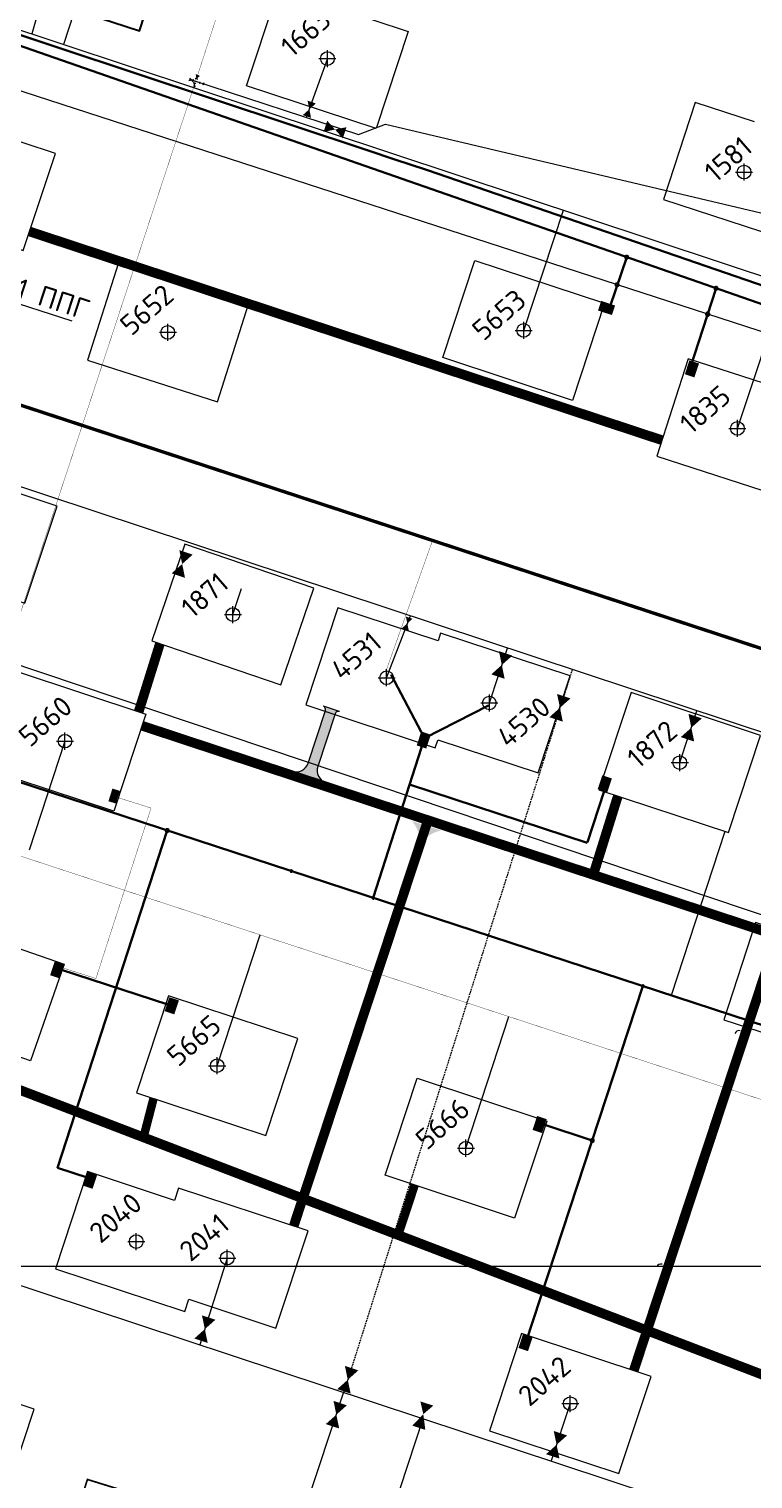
# Model space of a CAD drawing. Header units: millimetres. Extents: x 519 to 9564855, y -810 to 5021775.
# Drawn here: x 9538001 to 9538425, y 4996875 to 4997726 of the extents above; entities that cross this region are included whole.
import ezdxf

# ---------------------------------------------------------------- set-up
doc = ezdxf.new("R2010")
doc.units = ezdxf.units.MM
doc.header["$LTSCALE"] = 2
doc.header["$MEASUREMENT"] = 0
doc.header["$PDMODE"] = 2
doc.header["$PDSIZE"] = 5
for name, pattern in [('1', [0]), ('92051501$0$DASHED', [0.75, 0.5, -0.25]), ('DASHED', [0.75, 0.5, -0.25]), ('Podzemka', [5, 2, -1, 2]), ('Punctir', [0.32, 0.16, -0.16])]:
    doc.linetypes.add(name, pattern=pattern)
for name, color, linetype in [('2003-2004 Supplemental wells', 7, 'Continuous'), ('Existing roads', 41, 'Continuous'), ('FIBERGLASS', 212, 'Continuous'), ('GRID_PULKOVO', 7, 'Continuous'), ('Injection lines', 164, 'Continuous'), ('OilColl&Flowlines', 3, 'Continuous'), ('Stage8 wlls text', 7, 'Continuous'), ('Stage9.Color', 71, 'Continuous'), ('Оборудование', 250, 'Continuous'), ('Скважины  2018 года', 7, 'Continuous'), ('Скважины 2017г', 221, 'Continuous'), ('Скважины 2019г.', 241, 'Continuous'), ('Скважины на 2013 год.', 21, '1'), ('Скважины на 2020 год', 140, 'Continuous'), ('Скважины на 2021 год', 7, 'Continuous'), ('Скважины на 2025 год _ОСМОТР', 5, 'Continuous'), ('Сущ. Нефтепровод', 3, 'НЕФТЬ'), ('ТХ_выкидные линии 2020', 244, 'Continuous')]:
    doc.layers.add(name, color=color, linetype=linetype)
for name, color, linetype, lineweight in [('PPLINE_GAS', 4, 'GAS_LINE', 30), ('WELLS(drilled after 2000y)', 6, 'Continuous', 40), ('Скважины на 2022 год', 60, 'Continuous', 13), ('Скважины на 2023 год', 201, 'Continuous', 20), ('Электро', 1, 'Continuous', 30), ('Электроснаб', 1, 'Continuous', 18), ('Электроснабжене', 1, 'Continuous', 18)]:
    doc.layers.add(name, color=color, linetype=linetype, lineweight=lineweight)
doc.styles.add('92051501$0$STANDARD', font='simplex.shx')
doc.styles.add('Elect', font='isocpeur.ttf')
doc.styles.add('GeoApp', font='', dxfattribs={"height": 1})
doc.styles.get("Standard").update_dxf_attribs({"font": 'isocpeur.ttf', "width": 0.5})
doc.styles.get('GeoApp').set_extended_font_data('D431', italic=True)
doc.linetypes.add('g5_121_g', pattern='A,4,-0.4,["Г",GeoApp,S=1,R=0,X=0,Y=-0.5],-1.2,12', length=17.6)
doc.linetypes.add('GAS_LINE', pattern='A,0.5,-0.2,["G",92051501$0$STANDARD,S=0.1,R=0,X=-0.1,Y=-0.05],-0.05', length=0.75)
doc.linetypes.add('НЕФТЬ', pattern='A,20,-1.5,[1,MG,S=1,R=0,X=0,Y=-1.3],-3.5', length=25)

# ---------------------------------------------------------------- blocks, each defined once
blk = doc.blocks.new('92051501$0$VALVE')
at = {"layer": 'OilColl&Flowlines'}
for points in [[(-5.97, -3.45), (-5.97, 3.45), (0, 0)], [(5.97, -3.45), (0, 0), (5.97, 3.45)]]:
    blk.add_solid(points, dxfattribs=at)

msp = doc.modelspace()

# ---------------------------------------------------------------- hatches: boundary and pattern name
at = {"layer": 'Existing roads', "lineweight": 0}
h = msp.add_hatch(color=256, dxfattribs=at)
edge = h.paths.add_edge_path()
edge.add_line((9538182.67196, 4997325.42285), (9538173.17594, 4997328.56491))
edge.add_arc((9538172.54769, 4997326.66619), 1.99996, -18.30724899, 71.69155603, ccw=False)
edge.add_line((9538174.44642, 4997326.03797), (9538164.24084, 4997295.19439))
edge.add_arc((9538157.12049, 4997297.55039), 7.5, 251.69155602, 341.69155603, ccw=False)
edge.add_line((9538154.7645, 4997290.43004), (9538174.70373, 4997283.83251))
edge.add_arc((9538177.05972, 4997290.95286), 7.5, 161.69155602, 251.69155602, ccw=False)
edge.add_line((9538169.93938, 4997293.30885), (9538180.14493, 4997324.15235))
edge.add_arc((9538182.04369, 4997323.52409), 2, 71.69155595, 161.69155598, ccw=False)
h = msp.add_hatch(color=256, dxfattribs=at)
h.paths.add_polyline_path([(9538231.16303, 4997251.10043), (9538229.57579, 4997251.6972, 0.155118741), (9538225.04313, 4997261.23421), (9538233.59873, 4997258.48106)])
h.paths.add_polyline_path([(9538232.68873, 4997250.52681), (9538231.16303, 4997251.10043), (9538233.59873, 4997258.48106), (9538242.39467, 4997255.65058, 0.161550784)])
at = {"layer": 'Оборудование', "lineweight": 0}
h = msp.add_hatch(color=3, dxfattribs=at)
h.dxf.hatch_style = 1
h.paths.add_polyline_path([(9538097.24114, 4997696.39729), (9538096.73331, 4997694.88634), (9538094.81199, 4997697.21374), (9538094.30415, 4997695.70278)])
h = msp.add_hatch(color=3, dxfattribs=at)
h.dxf.hatch_style = 1
h.paths.add_polyline_path([(9538098.73658, 4997699.21867), (9538100.24753, 4997698.71083), (9538097.92013, 4997696.78951), (9538099.43108, 4997696.28168)])
h = msp.add_hatch(color=3, dxfattribs=at)
h.dxf.hatch_style = 1
h.paths.add_polyline_path([(9538097.24994, 4997694.69857), (9538098.7609, 4997694.19073), (9538096.4335, 4997692.26941), (9538097.94445, 4997691.76158)])
h = msp.add_hatch(color=3, dxfattribs=at)
h.dxf.hatch_style = 1
h.paths.add_polyline_path([(9538103.12274, 4997694.44367), (9538102.61491, 4997692.93271), (9538100.69359, 4997695.26011), (9538100.18575, 4997693.74916)])
at = {"layer": 'Скважины 2017г', "linetype": 'ByBlock', "lineweight": 0, "ltscale": 40}
h = msp.add_hatch(color=1, dxfattribs=at)
h.dxf.hatch_style = 1
h.set_gradient(color1=(255, 0, 0), color2=(255, 0, 0), tint=1)
h.paths.add_polyline_path([(9538051.41166, 4997271.50998), (9538053.77071, 4997278.93703), (9538049.45683, 4997280.30725), (9538047.09779, 4997272.88019)])
h = msp.add_hatch(color=1, dxfattribs=at)
h.dxf.hatch_style = 1
h.set_gradient(color1=(255, 0, 0), color2=(255, 0, 0), tint=1)
h.paths.add_polyline_path([(9538018.08058, 4997169.61956), (9538020.43962, 4997177.04662), (9538016.12575, 4997178.41683), (9538013.7667, 4997170.98978)])
at = {"layer": 'Электро'}
for points in [[(9538336.16489, 4997566.43181), (9538334.3079, 4997560.81958), (9538342.48976, 4997558.11235), (9538344.34675, 4997563.72458)], [(9538385.25225, 4997523.3774), (9538390.87462, 4997521.55135), (9538393.53676, 4997529.74799), (9538387.91439, 4997531.57404)], [(9538227.92335, 4997305.61053), (9538233.53558, 4997303.75354), (9538236.24281, 4997311.9354), (9538230.63058, 4997313.79239)], [(9538032.16989, 4997047.29983), (9538037.78212, 4997045.44284), (9538040.48935, 4997053.6247), (9538034.87712, 4997055.48169)]]:
    msp.add_hatch(color=256, dxfattribs=at).paths.add_polyline_path(points)
at = {"layer": 'Электро', "ltscale": 0.5}
msp.add_hatch(color=256, dxfattribs=at).paths.add_polyline_path([(9538334.12495, 4997279.89134), (9538339.73719, 4997278.03436), (9538342.44441, 4997286.21622), (9538336.83218, 4997288.0732)])
at = {"layer": 'Электро', "ltscale": 0.05}
for points in [[(9538012.91346, 4997170.79436), (9538018.52569, 4997168.93737), (9538021.23292, 4997177.11923), (9538015.62069, 4997178.97622)], [(9538080.11134, 4997149.68252), (9538085.72358, 4997147.82553), (9538088.43081, 4997156.00739), (9538082.81857, 4997157.86438)]]:
    msp.add_hatch(color=256, dxfattribs=at).paths.add_polyline_path(points)
at = {"layer": 'Электро', "ltscale": 7.5}
for points in [[(9538295.87528, 4997079.99668), (9538301.48751, 4997078.1397), (9538304.19474, 4997086.32155), (9538298.58251, 4997088.17854)], [(9538287.64071, 4996952.03076), (9538293.25295, 4996950.17378), (9538295.96017, 4996958.35564), (9538290.34794, 4996960.21262)]]:
    msp.add_hatch(color=256, dxfattribs=at).paths.add_polyline_path(points)
at = {"layer": 'Электроснаб', "lineweight": 0}
for points in [[(9538336.16489, 4997566.43181), (9538334.3079, 4997560.81958), (9538342.48976, 4997558.11235), (9538344.34675, 4997563.72458)], [(9538385.25225, 4997523.3774), (9538390.87462, 4997521.55135), (9538393.53676, 4997529.74799), (9538387.91439, 4997531.57404)], [(9538227.92335, 4997305.61053), (9538233.53558, 4997303.75354), (9538236.24281, 4997311.9354), (9538230.63058, 4997313.79239)], [(9538032.16989, 4997047.29983), (9538037.78212, 4997045.44284), (9538040.48935, 4997053.6247), (9538034.87712, 4997055.48169)]]:
    msp.add_hatch(color=1, dxfattribs=at).paths.add_polyline_path(points)
at = {"layer": 'Электроснаб', "lineweight": 0, "ltscale": 0.5}
msp.add_hatch(color=1, dxfattribs=at).paths.add_polyline_path([(9538334.12495, 4997279.89134), (9538339.73719, 4997278.03436), (9538342.44441, 4997286.21622), (9538336.83218, 4997288.0732)])
at = {"layer": 'Электроснаб', "lineweight": 0, "ltscale": 0.05}
for points in [[(9538012.91346, 4997170.79436), (9538018.52569, 4997168.93737), (9538021.23292, 4997177.11923), (9538015.62069, 4997178.97622)], [(9538080.11134, 4997149.68252), (9538085.72358, 4997147.82553), (9538088.43081, 4997156.00739), (9538082.81857, 4997157.86438)]]:
    msp.add_hatch(color=1, dxfattribs=at).paths.add_polyline_path(points)
at = {"layer": 'Электроснаб', "lineweight": 0, "ltscale": 7.5}
for points in [[(9538295.87528, 4997079.99668), (9538301.48751, 4997078.1397), (9538304.19474, 4997086.32155), (9538298.58251, 4997088.17854)], [(9538287.64071, 4996952.03076), (9538293.25295, 4996950.17378), (9538295.96017, 4996958.35564), (9538290.34794, 4996960.21262)]]:
    msp.add_hatch(color=1, dxfattribs=at).paths.add_polyline_path(points)
at = {"layer": 'Электроснабжене', "lineweight": 0}
for points in [[(9538336.16489, 4997566.43181), (9538334.3079, 4997560.81958), (9538342.48976, 4997558.11235), (9538344.34675, 4997563.72458)], [(9538385.25225, 4997523.3774), (9538390.87462, 4997521.55135), (9538393.53676, 4997529.74799), (9538387.91439, 4997531.57404)], [(9538227.92335, 4997305.61053), (9538233.53558, 4997303.75354), (9538236.24281, 4997311.9354), (9538230.63058, 4997313.79239)], [(9538032.16989, 4997047.29983), (9538037.78212, 4997045.44284), (9538040.48935, 4997053.6247), (9538034.87712, 4997055.48169)]]:
    msp.add_hatch(color=1, dxfattribs=at).paths.add_polyline_path(points)
at = {"layer": 'Электроснабжене', "lineweight": 0, "ltscale": 0.5}
msp.add_hatch(color=1, dxfattribs=at).paths.add_polyline_path([(9538334.12495, 4997279.89134), (9538339.73719, 4997278.03436), (9538342.44441, 4997286.21622), (9538336.83218, 4997288.0732)])
at = {"layer": 'Электроснабжене', "lineweight": 0, "ltscale": 0.05}
for points in [[(9538012.91346, 4997170.79436), (9538018.52569, 4997168.93737), (9538021.23292, 4997177.11923), (9538015.62069, 4997178.97622)], [(9538080.11134, 4997149.68252), (9538085.72358, 4997147.82553), (9538088.43081, 4997156.00739), (9538082.81857, 4997157.86438)]]:
    msp.add_hatch(color=1, dxfattribs=at).paths.add_polyline_path(points)
at = {"layer": 'Электроснабжене', "lineweight": 0, "ltscale": 7.5}
for points in [[(9538295.87528, 4997079.99668), (9538301.48751, 4997078.1397), (9538304.19474, 4997086.32155), (9538298.58251, 4997088.17854)], [(9538287.64071, 4996952.03076), (9538293.25295, 4996950.17378), (9538295.96017, 4996958.35564), (9538290.34794, 4996960.21262)]]:
    msp.add_hatch(color=1, dxfattribs=at).paths.add_polyline_path(points)

# ---------------------------------------------------------------- linework, layer by layer
at = {"color": 3, "linetype": 'Continuous', "lineweight": 0}
msp.add_line((9538099.75396, 4997698.53744), (9538098.30391, 4997696.84622), dxfattribs=at)
at = {"layer": '2003-2004 Supplemental wells', "color": 0, "linetype": 'ByBlock', "lineweight": 0}
msp.add_lwpolyline([(9538094.33917, 4996980.61972), (9538145.36255, 4996963.73701), (9538164.21798, 4997020.72241), (9538088.23745, 4997045.86299), (9538085.86083, 4997038.68028)], dxfattribs=at)
msp.add_circle((9538116.8, 4997004.8), 4, dxfattribs=at)
at = {"layer": '2003-2004 Supplemental wells', "color": 0, "linetype": 'ByBlock', "lineweight": 0, "ltscale": 80}
msp.add_point((9538116.8, 4997004.8), dxfattribs=at)
at = {"layer": 'Existing roads', "lineweight": 0}
for p, q in [((9538182.67196, 4997325.42285), (9538173.17594, 4997328.56491)), ((9538174.70373, 4997283.83251), (9538154.7645, 4997290.43004))]:
    msp.add_line(p, q, dxfattribs=at)
at = {"layer": 'Existing roads', "color": 6, "lineweight": 0, "const_width": 5.7, "flags": 128}
msp.add_lwpolyline([(9538000.86181, 4997607.14528), (9538372.18394, 4997484.59625)], dxfattribs=at)
at = {"layer": 'Existing roads', "color": 8, "lineweight": 0, "const_width": 5.7, "flags": 128}
for points in [[(9538064.86015, 4997325.4173), (9538077.32435, 4997365.32916)], [(9538331.51768, 4997229.66958), (9538345.96816, 4997275.94175)]]:
    msp.add_lwpolyline(points, dxfattribs=at)
at = {"layer": 'Existing roads', "lineweight": 0, "flags": 128}
for points in [[(9538154.7645, 4997290.43004, 0.414213562), (9538164.24084, 4997295.19439), (9538174.44642, 4997326.03797, 0.414207454), (9538173.17594, 4997328.56491, 0.414207454)], [(9538182.67196, 4997325.42285, 0.414213562), (9538180.14493, 4997324.15235), (9538169.93938, 4997293.30885, 0.414213562), (9538174.70373, 4997283.83251)]]:
    msp.add_lwpolyline(points, format="xyb", dxfattribs=at)
at = {"layer": 'Existing roads', "lineweight": 0, "const_width": 5.7, "elevation": 0.00005, "flags": 128}
msp.add_lwpolyline([(9539052.715, 4996991.34004), (9538067.08161, 4997317.07208)], dxfattribs=at)
at = {"layer": 'Existing roads', "lineweight": 0, "const_width": 5.7, "flags": 128}
for points in [[(9538155.75189, 4997023.52368), (9538234.30758, 4997260.93676)], [(9538355.23252, 4996938.69259), (9538439.60859, 4997193.70699)], [(9538688.85808, 4996837.37637), (9537811.33173, 4997173.9528)]]:
    msp.add_lwpolyline(points, dxfattribs=at)
at = {"layer": 'Existing roads', "linetype": 'ByBlock', "lineweight": 0, "ltscale": 200, "const_width": 5}
for points in [[(9538073.55576, 4997098.42402), (9538067.67047, 4997075.63372)], [(9538226.76144, 4997047.62706), (9538217.30667, 4997019.05258)]]:
    msp.add_lwpolyline(points, dxfattribs=at)
at = {"layer": 'Existing roads', "lineweight": 0}
for centre in [(9538416.9602, 4997135.7927), (9538371.1602, 4996998.7927)]:
    msp.add_arc(centre, 2.5, 71.69155605, 161.691556, dxfattribs=at)
at = {"layer": 'FIBERGLASS', "lineweight": 0, "const_width": 1}
msp.add_lwpolyline([(9537068.05, 4997002.22187), (9537981.72, 4996708.3), (9538034.79, 4996874.91), (9539300, 4996482.3), (9539854.3, 4997038.3), (9541302.5903, 4996549.89746), (9542161.1, 4996901.3), (9542450.6, 4996805.7), (9542706.4, 4996882.9), (9542843.8, 4997304.1), (9543427.4, 4997108.5), (9543551.3, 4997487.2), (9544168.068, 4997275.346), (9544226.79603, 4997449.75375)], dxfattribs=at)
at = {"layer": 'GRID_PULKOVO', "lineweight": 0}
msp.add_line((9533000, 4997000), (9548000, 4997000), dxfattribs=at)
at = {"layer": 'Injection lines', "lineweight": 0, "const_width": 2}
msp.add_lwpolyline([(9538776.33571, 4997248.70458), (9537615.6552, 4997630.11949)], dxfattribs=at)
at = {"layer": 'Injection lines', "linetype": 'ByBlock', "lineweight": 0, "ltscale": 50, "const_width": 0.2}
msp.add_lwpolyline([(9538210.3, 4997350.30199), (9538237.24116, 4997425.85815)], dxfattribs=at)
at = {"layer": 'OilColl&Flowlines', "lineweight": 0}
for p, q in [((9537480.06083, 4997896.21084), (9538625.24429, 4997516.42147)), ((9538175.6, 4997708.6), (9538163.15323, 4997674.08628)), ((9538439.71685, 4997310.30133), (9537713.81093, 4997550.49045)), ((9538210.3, 4997345.3), (9538224.22591, 4997381.60338)), ((9538270.56942, 4997330.5), (9538281.171, 4997362.76128)), ((9537475.90972, 4997160.7419), (9538694.90191, 4996757.39947)), ((9538116.8, 4997004.8), (9538100.78124, 4996953.98324)), ((9538118.8, 4996725.7), (9538185.29056, 4996926.3451))]:
    msp.add_line(p, q, dxfattribs=at)
at = {"layer": 'OilColl&Flowlines', "linetype": 'ByBlock', "lineweight": 0}
for p, q in [((9538036.6, 4997765.8), (9538020.70077, 4997716.91266)), ((9537986.38364, 4997355.71008), (9539129.49348, 4996971.03707)), ((9538318, 4996919.4), (9538306.87882, 4996885.78928))]:
    msp.add_line(p, q, dxfattribs=at)
at = {"layer": 'OilColl&Flowlines', "linetype": 'ByBlock', "lineweight": 0, "ltscale": 50}
for p, q in [((9538095.77265, 4997696.05004), (9538193.88532, 4997664.08882)), ((9538209.6046, 4997670.09167), (9538613.875, 4997574.673, -23.835))]:
    msp.add_line(p, q, dxfattribs=at)
at = {"layer": 'OilColl&Flowlines', "linetype": '92051501$0$DASHED', "lineweight": 0, "ltscale": 50}
msp.add_line((9538193.88532, 4997664.08882), (9538209.6046, 4997670.09167), dxfattribs=at)
at = {"layer": 'OilColl&Flowlines', "linetype": 'Punctir', "lineweight": 0, "ltscale": 50}
msp.add_line((9538120.1, 4997382.4), (9538130.13748, 4997412.73554), dxfattribs=at)
at = {"layer": 'OilColl&Flowlines', "linetype": 'DASHED', "lineweight": 0}
msp.add_line((9538319.19618, 4997350.17944), (9538185.1938, 4996926.05265), dxfattribs=at)
at = {"layer": 'OilColl&Flowlines', "linetype": 'ByBlock', "lineweight": 0, "ltscale": 25}
msp.add_line((9538109.15604, 4996538.5933), (9538231.78346, 4996910.63698), dxfattribs=at)
at = {"layer": 'OilColl&Flowlines', "color": 3, "linetype": 'ByBlock', "lineweight": 0, "ltscale": 80, "const_width": 0.2}
for points in [[(9538306.1816, 4998336.6083), (9538098.76175, 4997696.76432)], [(9538098.76212, 4997696.76546), (9537771.75004, 4996704.32255)], [(9537952.93948, 4997254.67694), (9539038.26846, 4996897.87866)]]:
    msp.add_lwpolyline(points, dxfattribs=at)
at = {"layer": 'OilColl&Flowlines', "linetype": 'ByBlock', "lineweight": 0}
msp.add_lwpolyline([(9538233.89065, 4996919.47055, 8, 0, 0), (9538231.83062, 4996913.22055, 0, 8, 0), (9538229.20354, 4996905.25018, 8, 8, 0)], format="xyseb", dxfattribs=at)
at = {"layer": 'OilColl&Flowlines', "lineweight": 0}
for points in [[(9538168.8066, 4997682.30848), (9538164.95622, 4997678.87894), (9538163.91134, 4997683.92823)], [(9538166.00111, 4997673.82966), (9538161.10585, 4997675.44941), (9538164.95622, 4997678.87894)], [(9538088.68928, 4997420.17131), (9538096.54639, 4997417.57154), (9538090.36637, 4997412.06697)], [(9538084.18634, 4997406.56241), (9538090.36637, 4997412.06697), (9538092.04345, 4997403.96263)], [(9538223.26233, 4997373.11896), (9538219.33377, 4997374.41885), (9538222.42378, 4997377.17113)], [(9538225.5138, 4997379.92342), (9538222.42378, 4997377.17113), (9538221.58524, 4997381.2233)], [(9538276.19759, 4997360.90339), (9538284.05469, 4997358.30361), (9538277.87467, 4997352.79905)], [(9538271.69465, 4997347.29448), (9538277.87467, 4997352.79905), (9538279.55175, 4997344.69471)], [(9538387.38636, 4997324.11304), (9538395.24347, 4997321.51326), (9538389.06345, 4997316.00869)], [(9538382.88342, 4997310.50413), (9538389.06345, 4997316.00869), (9538390.74053, 4997307.90435)], [(9538101.98553, 4996971.20545), (9538109.84264, 4996968.60567), (9538103.66262, 4996963.10111)], [(9538097.48259, 4996957.59654), (9538103.66262, 4996963.10111), (9538105.3397, 4996954.99677)], [(9538185.83562, 4996941.49648), (9538193.69272, 4996938.89671), (9538187.5127, 4996933.39214)], [(9538181.33268, 4996927.88758), (9538187.5127, 4996933.39214), (9538189.18978, 4996925.2878)]]:
    msp.add_solid(points, dxfattribs=at)
at = {"layer": 'OilColl&Flowlines', "linetype": 'ByBlock', "lineweight": 0}
for points in [[(9538318.16189, 4997333.19096), (9538311.98187, 4997327.68639), (9538310.30479, 4997335.79073)], [(9538313.65895, 4997319.58205), (9538305.80185, 4997322.18183), (9538311.98187, 4997327.68639)], [(9538308.33438, 4996903.36117), (9538316.19148, 4996900.76139), (9538310.01146, 4996895.25683)], [(9538303.83144, 4996889.75226), (9538310.01146, 4996895.25683), (9538311.68854, 4996887.15249)]]:
    msp.add_solid(points, dxfattribs=at)
at = {"layer": 'OilColl&Flowlines', "color": 3, "linetype": 'ByBlock', "lineweight": 0}
for points in [[(9538179.13303, 4996921.01099), (9538186.99013, 4996918.41122), (9538180.81011, 4996912.90665)], [(9538174.63009, 4996907.40209), (9538180.81011, 4996912.90665), (9538182.48719, 4996904.80231)]]:
    msp.add_solid(points, dxfattribs=at)
at = {"layer": 'PPLINE_GAS', "linetype": 'g5_121_g'}
msp.add_lwpolyline([(9534778.5479, 4998536.78098), (9534874.18051, 4998503.20616), (9535072.84513, 4998402.39372), (9535451.90206, 4998298.75678), (9537303.35592, 4997704.5983), (9537377.97521, 4997927.57471), (9538200.14956, 4997654.43587), (9538214.55082, 4997649.50142), (9538234.24131, 4997643.04917), (9538590.1015, 4997520.55902), (9539125.3331, 4997334.13457), (9539210.91174, 4997304.42884), (9539345.38339, 4997257.75155), (9539456.46224, 4997220.86465), (9539620.38329, 4997166.42999), (9539867.53158, 4997084.35735), (9540014.59686, 4997034.46686), (9540009.45675, 4997018.26256), (9541300.177, 4996571.493), (9541398.857, 4996623.815), (9541532.03867, 4997015.00349), (9541563.89422, 4997108.93401), (9541575.96726, 4997105.29839)], dxfattribs=at)
at = {"layer": 'Stage8 wlls text', "color": 0, "linetype": 'ByBlock', "lineweight": 0}
for points in [[(9537947.90331, 4997405.66689), (9537998.16254, 4997389.03702), (9538017.01798, 4997446.02241), (9537941.03745, 4997471.16299), (9537940.69669, 4997470.13312)], [(9538240.39607, 4997308.87166), (9538299.13197, 4997289.43702), (9538317.9874, 4997346.42241), (9538242.00688, 4997371.56299), (9538240.47336, 4997366.92834)], [(9538085.86083, 4997038.68028), (9538034.83745, 4997055.56299), (9538015.98202, 4996998.57759), (9538091.96255, 4996973.43701), (9538094.33917, 4996980.61972)]]:
    msp.add_lwpolyline(points, dxfattribs=at)
msp.add_lwpolyline([(9538270.58202, 4996903.4776), (9538346.56254, 4996878.33702), (9538365.41798, 4996935.32241), (9538289.43745, 4996960.46299)], close=True, dxfattribs=at)
for centre in [(9538270.56942, 4997330.5), (9538318, 4996919.4)]:
    msp.add_circle(centre, 4, dxfattribs=at)
at = {"layer": 'Stage8 wlls text', "color": 0, "linetype": 'ByBlock', "lineweight": 0, "extrusion": (0, -0.047361, 0.998878)}
msp.add_circle((9538063.4, 4991407.08451, -236662.69237), 4, dxfattribs=at)
at = {"layer": 'Stage8 wlls text', "color": 0, "linetype": 'ByBlock', "lineweight": 0}
for p in [(9538270.56942, 4997330.5), (9538063.4, 4997014.5)]:
    msp.add_point(p, dxfattribs=at)
at = {"layer": 'Stage8 wlls text', "color": 0, "linetype": 'ByBlock', "lineweight": 0, "ltscale": 80}
msp.add_point((9538318, 4996919.4), dxfattribs=at)
at = {"layer": 'Stage9.Color', "color": 0, "linetype": 'ByBlock', "lineweight": 0}
msp.add_lwpolyline([(9538240.50318, 4997366.91848), (9538181.73745, 4997386.36299), (9538162.88202, 4997329.3776), (9538238.86254, 4997304.23702), (9538240.36624, 4997308.78153)], dxfattribs=at)
msp.add_circle((9538210.3, 4997345.3), 4, dxfattribs=at)
at = {"layer": 'Stage9.Color', "color": 0, "linetype": 'ByBlock', "lineweight": 0, "ltscale": 80}
msp.add_point((9538210.3, 4997345.3), dxfattribs=at)
at = {"layer": 'WELLS(drilled after 2000y)', "color": 0, "linetype": 'ByBlock', "lineweight": 0}
for p, q in [((9538128.18202, 4997692.6776), (9538147.03745, 4997749.66299)), ((9538147.03745, 4997749.66299), (9538223.01798, 4997724.52241)), ((9538223.01798, 4997724.52241), (9538204.16254, 4997667.53702)), ((9538204.16254, 4997667.53702), (9538128.18202, 4997692.6776))]:
    msp.add_line(p, q, dxfattribs=at)
msp.add_circle((9538175.6, 4997708.6), 4, dxfattribs=at)
at = {"layer": 'WELLS(drilled after 2000y)', "color": 0, "linetype": 'ByBlock', "lineweight": 0, "ltscale": 80}
msp.add_point((9538175.6, 4997708.6), dxfattribs=at)
at = {"layer": 'Скважины  2018 года', "color": 3, "linetype": 'ByBlock', "lineweight": 0, "ltscale": 50}
for p, q in [((9538382.3, 4997295.5), (9538392.38006, 4997325.96422)), ((9538110.9, 4997117.7), (9538136.13252, 4997194.45362))]:
    msp.add_line(p, q, dxfattribs=at)
at = {"layer": 'Скважины  2018 года', "color": 0, "linetype": 'ByBlock', "lineweight": 0}
for points in [[(9537921.207, 4997621.06564), (9537997.16702, 4997595.96434), (9538015.993, 4997652.93436), (9537940.03298, 4997678.03566)], [(9538334.89031, 4997279.61537), (9538410.82396, 4997254.4344), (9538429.70969, 4997311.38463), (9538353.77604, 4997336.5656)], [(9538063.5178, 4997101.73358), (9538139.49478, 4997076.68368), (9538158.2822, 4997133.66642), (9538082.30522, 4997158.71632)], [(9537908.7178, 4996884.23358), (9537984.69478, 4996859.18368), (9538003.4822, 4996916.16642), (9537927.50522, 4996941.21632)]]:
    msp.add_lwpolyline(points, close=True, dxfattribs=at)
for centre in [(9538382.3, 4997295.5), (9538110.9, 4997117.7)]:
    msp.add_circle(centre, 4, dxfattribs=at)
for p in [(9538382.3, 4997295.5), (9538110.9, 4997117.7)]:
    msp.add_point(p, dxfattribs=at)
at = {"layer": 'Скважины 2017г', "color": 3, "linetype": 'ByBlock', "lineweight": 0, "ltscale": 5}
for points in [[(9538290.7, 4997549.1), (9538314.08544, 4997619.61439)], [(9538021.6, 4997308.1), (9538000.6798, 4997244.06742)], [(9538256.8, 4997069.3), (9538282.01066, 4997146.49663)]]:
    msp.add_lwpolyline(points, dxfattribs=at)
at = {"layer": 'Скважины 2017г', "color": 0, "linetype": 'ByBlock', "lineweight": 0}
for points in [[(9538243.28202, 4997533.17759), (9538262.13745, 4997590.16299), (9538338.11798, 4997565.02241), (9538319.26255, 4997508.03701), (9538243.28202, 4997533.17759)], [(9537974.19505, 4997292.13884), (9537993.0039, 4997349.13963), (9538069.00205, 4997323.99105), (9538050.1961, 4997267.06037), (9537974.19505, 4997292.13884)], [(9537925.86073, 4997146.75244), (9537945.52335, 4997203.46438), (9538021.13927, 4997177.24756), (9538001.47665, 4997120.53562), (9537925.86073, 4997146.75244)]]:
    msp.add_lwpolyline(points, dxfattribs=at)
at = {"layer": 'Скважины 2017г', "color": 1, "linetype": 'ByBlock', "lineweight": 0, "ltscale": 2, "const_width": 0.2}
msp.add_lwpolyline([(9538052.49213, 4997275.0446), (9538072.11961, 4997268.8698), (9538039.78324, 4997168.86336), (9538020.37145, 4997175.03299)], dxfattribs=at)
at = {"layer": 'Скважины 2017г', "color": 0, "linetype": 'ByBlock', "lineweight": 0, "ltscale": 5}
msp.add_lwpolyline([(9538209.38202, 4997053.37759), (9538228.23745, 4997110.36299), (9538304.21798, 4997085.22241), (9538285.36255, 4997028.23701), (9538209.38202, 4997053.37759)], dxfattribs=at)
at = {"layer": 'Скважины 2017г', "color": 0, "linetype": 'ByBlock', "lineweight": 0}
for centre in [(9538290.7, 4997549.1), (9538021.6, 4997308.1)]:
    msp.add_circle(centre, 4, dxfattribs=at)
at = {"layer": 'Скважины 2017г', "color": 0, "linetype": 'ByBlock', "lineweight": 0, "ltscale": 5}
msp.add_circle((9538256.8, 4997069.3), 4, dxfattribs=at)
at = {"layer": 'Скважины 2017г', "color": 0, "linetype": 'ByBlock', "lineweight": 0}
for p in [(9538290.7, 4997549.1), (9538021.6, 4997308.1)]:
    msp.add_point(p, dxfattribs=at)
at = {"layer": 'Скважины 2017г', "color": 0, "linetype": 'ByBlock', "lineweight": 0, "ltscale": 5}
msp.add_point((9538256.8, 4997069.3), dxfattribs=at)
at = {"layer": 'Скважины 2019г.', "color": 1, "linetype": 'ByBlock', "lineweight": 0, "ltscale": 50}
msp.add_line((9538408.72758, 4997255.12959), (9538377.21243, 4997158.90675, 0), dxfattribs=at)
at = {"layer": 'Скважины 2019г.', "color": 0, "linetype": 'ByBlock', "lineweight": 0}
msp.add_point((9538120.1, 4997382.4), dxfattribs=at)
at = {"layer": 'Скважины на 2013 год.', "color": 3, "linetype": 'ByBlock', "lineweight": 0, "ltscale": 5}
msp.add_line((9538416.1, 4997491.6), (9538444.23969, 4997576.44995), dxfattribs=at)
at = {"layer": 'Скважины на 2013 год.', "color": 0, "linetype": 'ByBlock', "lineweight": 0}
msp.add_lwpolyline([(9538368.80309, 4997475.38266), (9538444.91178, 4997450.73582), (9538463.39691, 4997507.81734), (9538387.28822, 4997532.46418)], close=True, dxfattribs=at)
msp.add_circle((9538416.1, 4997491.6), 4, dxfattribs=at)
msp.add_point((9538416.1, 4997491.6), dxfattribs=at)
at = {"layer": 'Скважины на 2020 год', "color": 0, "linetype": 'ByBlock', "lineweight": 0}
msp.add_lwpolyline([(9538072.54182, 4997366.96563), (9538148.23329, 4997341.06577), (9538167.65818, 4997397.83437), (9538091.96671, 4997423.73423)], close=True, dxfattribs=at)
msp.add_circle((9538120.1, 4997382.4), 4, dxfattribs=at)
at = {"layer": 'Скважины на 2021 год', "lineweight": 0}
msp.add_lwpolyline([(9538408.08723, 4997144.62898), (9538484.17175, 4997119.90762), (9538502.71277, 4997176.97102), (9538426.62825, 4997201.69238)], close=True, dxfattribs=at)
at = {"layer": 'Скважины на 2022 год', "color": 0, "linetype": 'ByBlock', "lineweight": 0}
msp.add_point((9538420, 4997642), dxfattribs=at)
at = {"layer": 'Скважины на 2023 год', "color": 0, "linetype": 'ByBlock', "lineweight": 0}
msp.add_lwpolyline([(9538426.06161, 4997671.59817), (9538391.24343, 4997682.91128), (9538372.70241, 4997625.84789), (9538448.78693, 4997601.12653), (9538454.87049, 4997619.84981)], dxfattribs=at)
msp.add_circle((9538420, 4997642), 4, dxfattribs=at)
at = {"layer": 'Скважины на 2025 год _ОСМОТР', "color": 0, "linetype": 'ByBlock', "lineweight": -2}
msp.add_lwpolyline([(9538034.65262, 4997734.88888), (9538065.37175, 4997724.90762), (9538083.91277, 4997781.97102), (9538053.50083, 4997791.85245)], dxfattribs=at)
at = {"layer": 'Скважины на 2025 год _ОСМОТР', "color": 0, "linetype": 'ByBlock', "lineweight": 0, "ltscale": 50}
msp.add_lwpolyline([(9538034.77913, 4997531.56257), (9538111.00178, 4997507.27044), (9538129.22087, 4997564.43743), (9538052.99822, 4997588.72956)], close=True, dxfattribs=at)
msp.add_circle((9538081.94138, 4997547.91024), 4, dxfattribs=at)
at = {"layer": 'Скважины на 2025 год _ОСМОТР', "color": 0, "linetype": 'ByBlock', "lineweight": 0}
msp.add_point((9538082, 4997548), dxfattribs=at)
at = {"layer": 'Сущ. Нефтепровод', "color": 3, "linetype": 'Podzemka', "lineweight": 0, "ltscale": 0.5}
msp.add_line((9538099.08383, 4997697.7504, -23.5269), (9538098.79253, 4997696.9189, -22.8277), dxfattribs=at)
at = {"layer": 'ТХ_выкидные линии 2020', "color": 3, "lineweight": 0}
for p, q in [((9538018.1, 4997779.8), (9538002.16886, 4997723.0586)), ((9538094.81199, 4997697.21374), (9538096.73331, 4997694.88634)), ((9538097.92013, 4997696.78951), (9538100.24753, 4997698.71083)), ((9538099.43108, 4997696.28168), (9538098.73658, 4997699.21867)), ((9538094.30415, 4997695.70278), (9538097.24114, 4997696.39729)), ((9538097.94445, 4997691.76158), (9538097.24994, 4997694.69857)), ((9538103.12274, 4997694.44367, -22.77944), (9538102.61491, 4997692.93271, -22.77944))]:
    msp.add_line(p, q, dxfattribs=at)
at = {"layer": 'Электро'}
for p, q in [((9539108.67465, 4997327.94565), (9537954.35673, 4997730.47267)), ((9538341.41198, 4997563.38875, 0), (9538351.13004, 4997592.11219)), ((9538403.563, 4997573.82807), (9538388.1596, 4997526.4213))]:
    msp.add_line(p, q, dxfattribs=at)
at = {"layer": 'Электро', "ltscale": 0.05}
for p, q in [((9537778.67851, 4997354.94008), (9538492.84013, 4997121.03607, 0)), ((9538017.27951, 4997057.67642), (9538081.627, 4997255.71763)), ((9538018.99548, 4997174.08384), (9538081.93168, 4997153.63463))]:
    msp.add_line(p, q, dxfattribs=at)
at = {"layer": 'Электро', "ltscale": 0.5}
for p, q in [((9538232.43291, 4997309.81078), (9538213.00032, 4997346.99046, 0)), ((9538232.43291, 4997309.81078), (9538270.00032, 4997328.99046, 0)), ((9538232.43291, 4997309.81078), (9538202.48139, 4997216.13509, 0)), ((9538337.96822, 4997278.80554), (9538328.17598, 4997248.90763, 0))]:
    msp.add_line(p, q, dxfattribs=at)
at = {"layer": 'Электро', "ltscale": 50}
for p, q in [((9538223.73683, 4997282.61313), (9538328.02789, 4997248.45546, 0)), ((9538017.27951, 4997057.67642), (9538035.30828, 4997051.81852))]:
    msp.add_line(p, q, dxfattribs=at)
at = {"layer": 'Электро', "ltscale": 7.5}
for p, q in [((9538292.05786, 4996955.29571), (9538360.66389, 4997164.402, 0)), ((9538301.9573, 4997083.28617), (9538330.9588, 4997073.86301))]:
    msp.add_line(p, q, dxfattribs=at)
at = {"layer": 'Электро', "const_width": 1.5}
for points in [[(9538351.3618, 4997592.82548, 1), (9538350.89828, 4997591.3989, 1)], [(9538403.79476, 4997574.54137, 1), (9538403.33124, 4997573.11478, 1)]]:
    msp.add_lwpolyline(points, format="xyb", close=True, dxfattribs=at)
at = {"layer": 'Электро', "ltscale": 0.05, "const_width": 1.5}
msp.add_lwpolyline([(9538080.91371, 4997255.94939, 1), (9538082.34029, 4997255.48586, 1)], format="xyb", close=True, dxfattribs=at)
at = {"layer": 'Электро', "ltscale": 7.5, "const_width": 1.5, "elevation": 0}
msp.add_lwpolyline([(9538330.22253, 4997074.02473, 1), (9538331.64912, 4997073.56121, 1)], format="xyb", close=True, dxfattribs=at)
at = {"layer": 'Электро'}
for centre, start, end in [((9538154.38727, 4997231.887, 0), 162, 342), ((9538154.38727, 4997231.887, 0), 342, 162), ((9538202.48139, 4997216.13509, 0), 161.99999995, 341.99999995), ((9538202.48139, 4997216.13509, 0), 341.99999995, 161.99999995), ((9538360.66389, 4997164.402, 0), 161.99999995, 341.99999995), ((9538360.66389, 4997164.402, 0), 341.99999995, 161.99999995)]:
    msp.add_arc(centre, 0.5, start, end, dxfattribs=at)
at = {"layer": 'Электроснаб', "color": 1, "lineweight": 0}
for p, q in [((9539108.67465, 4997327.94565), (9537920.27956, 4997714.07862)), ((9538341.41198, 4997563.38875, 0), (9538345.48405, 4997575.9213, 0)), ((9538398.63214, 4997558.65244), (9538388.1596, 4997526.4213))]:
    msp.add_line(p, q, dxfattribs=at)
at = {"layer": 'Электроснаб', "color": 1, "lineweight": 0, "ltscale": 0.05}
for p, q in [((9537778.67851, 4997354.94008), (9538492.84013, 4997121.03607, 0)), ((9538017.27951, 4997057.67642), (9538081.627, 4997255.71763)), ((9538018.99548, 4997174.08384), (9538081.93168, 4997153.63463))]:
    msp.add_line(p, q, dxfattribs=at)
at = {"layer": 'Электроснаб', "color": 1, "lineweight": 0, "ltscale": 0.5}
for p, q in [((9538232.43291, 4997309.81078), (9538213.00032, 4997346.99046, 0)), ((9538232.43291, 4997309.81078), (9538270.00032, 4997328.99046, 0)), ((9538232.43291, 4997309.81078), (9538202.48139, 4997216.13509, 0)), ((9538337.96822, 4997278.80554), (9538328.17598, 4997248.90763, 0))]:
    msp.add_line(p, q, dxfattribs=at)
at = {"layer": 'Электроснаб', "color": 1, "linetype": 'ByBlock', "lineweight": 0, "ltscale": 50}
for p, q in [((9538223.73683, 4997282.61313), (9538328.02789, 4997248.45546, 0)), ((9538017.27951, 4997057.67642), (9538035.30828, 4997051.81852))]:
    msp.add_line(p, q, dxfattribs=at)
at = {"layer": 'Электроснаб', "color": 1, "lineweight": 0, "ltscale": 7.5}
for p, q in [((9538292.05786, 4996955.29571), (9538360.66389, 4997164.402, 0)), ((9538301.9573, 4997083.28617), (9538330.9588, 4997073.86301))]:
    msp.add_line(p, q, dxfattribs=at)
at = {"layer": 'Электроснаб', "color": 1, "lineweight": 0, "const_width": 1.5}
msp.add_lwpolyline([(9538345.71581, 4997576.6346, 1), (9538345.25229, 4997575.20801, 1)], format="xyb", close=True, dxfattribs=at)
at = {"layer": 'Электроснаб', "color": 1, "lineweight": 0, "ltscale": 0.05, "const_width": 1.5}
msp.add_lwpolyline([(9538080.91371, 4997255.94939, 1), (9538082.34029, 4997255.48586, 1)], format="xyb", close=True, dxfattribs=at)
at = {"layer": 'Электроснаб', "color": 1, "lineweight": 0, "ltscale": 7.5, "const_width": 1.5, "elevation": 0}
msp.add_lwpolyline([(9538330.22253, 4997074.02473, 1), (9538331.64912, 4997073.56121, 1)], format="xyb", close=True, dxfattribs=at)
at = {"layer": 'Электроснаб', "color": 1, "lineweight": 0}
for centre, radius, start, end in [((9538398.63214, 4997558.65244), 1.25, 162, 342), ((9538398.63214, 4997558.65244), 1.25, 342, 162), ((9538154.38727, 4997231.887, 0), 0.5, 162, 342), ((9538154.38727, 4997231.887, 0), 0.5, 342, 162), ((9538202.48139, 4997216.13509, 0), 0.5, 161.99999995, 341.99999995), ((9538202.48139, 4997216.13509, 0), 0.5, 341.99999995, 161.99999995), ((9538360.66389, 4997164.402, 0), 0.5, 161.99999995, 341.99999995), ((9538360.66389, 4997164.402, 0), 0.5, 341.99999995, 161.99999995)]:
    msp.add_arc(centre, radius, start, end, dxfattribs=at)
at = {"layer": 'Электроснабжене', "color": 1, "lineweight": 0}
for p, q in [((9539108.67465, 4997327.94565), (9537920.27956, 4997714.07862)), ((9538341.41198, 4997563.38875, 0), (9538345.48405, 4997575.9213, 0)), ((9538398.63214, 4997558.65244), (9538388.1596, 4997526.4213))]:
    msp.add_line(p, q, dxfattribs=at)
at = {"layer": 'Электроснабжене', "color": 1, "lineweight": 0, "ltscale": 25}
msp.add_line((9537865.38822, 4997606.77535), (9538025.66269, 4997554.69902), dxfattribs=at)
at = {"layer": 'Электроснабжене', "color": 1, "lineweight": 0, "ltscale": 0.05}
for p, q in [((9537778.67851, 4997354.94008), (9538492.84013, 4997121.03607, 0)), ((9538017.27951, 4997057.67642), (9538081.627, 4997255.71763)), ((9538018.99548, 4997174.08384), (9538081.93168, 4997153.63463))]:
    msp.add_line(p, q, dxfattribs=at)
at = {"layer": 'Электроснабжене', "color": 1, "lineweight": 0, "ltscale": 0.5}
for p, q in [((9538232.43291, 4997309.81078), (9538213.00032, 4997346.99046, 0)), ((9538232.43291, 4997309.81078), (9538270.00032, 4997328.99046, 0)), ((9538232.43291, 4997309.81078), (9538202.48139, 4997216.13509, 0)), ((9538337.96822, 4997278.80554), (9538328.17598, 4997248.90763, 0))]:
    msp.add_line(p, q, dxfattribs=at)
at = {"layer": 'Электроснабжене', "color": 1, "linetype": 'ByBlock', "lineweight": 0, "ltscale": 50}
for p, q in [((9538223.73683, 4997282.61313), (9538328.02789, 4997248.45546, 0)), ((9538017.27951, 4997057.67642), (9538035.30828, 4997051.81852))]:
    msp.add_line(p, q, dxfattribs=at)
at = {"layer": 'Электроснабжене', "color": 1, "lineweight": 0, "ltscale": 7.5}
for p, q in [((9538292.05786, 4996955.29571), (9538360.66389, 4997164.402, 0)), ((9538301.9573, 4997083.28617), (9538330.9588, 4997073.86301))]:
    msp.add_line(p, q, dxfattribs=at)
at = {"layer": 'Электроснабжене', "color": 1, "lineweight": 0, "const_width": 1.5}
msp.add_lwpolyline([(9538345.71581, 4997576.6346, 1), (9538345.25229, 4997575.20801, 1)], format="xyb", close=True, dxfattribs=at)
at = {"layer": 'Электроснабжене', "color": 1, "lineweight": 0, "ltscale": 0.05, "const_width": 1.5}
msp.add_lwpolyline([(9538080.91371, 4997255.94939, 1), (9538082.34029, 4997255.48586, 1)], format="xyb", close=True, dxfattribs=at)
at = {"layer": 'Электроснабжене', "color": 1, "lineweight": 0, "ltscale": 7.5, "const_width": 1.5, "elevation": 0}
msp.add_lwpolyline([(9538330.22253, 4997074.02473, 1), (9538331.64912, 4997073.56121, 1)], format="xyb", close=True, dxfattribs=at)
at = {"layer": 'Электроснабжене', "color": 1, "lineweight": 0}
for centre, radius, start, end in [((9538398.63214, 4997558.65244), 1.25, 162, 342), ((9538398.63214, 4997558.65244), 1.25, 342, 162), ((9538154.38727, 4997231.887, 0), 0.5, 162, 342), ((9538154.38727, 4997231.887, 0), 0.5, 342, 162), ((9538202.48139, 4997216.13509, 0), 0.5, 161.99999995, 341.99999995), ((9538202.48139, 4997216.13509, 0), 0.5, 341.99999995, 161.99999995), ((9538360.66389, 4997164.402, 0), 0.5, 161.99999995, 341.99999995), ((9538360.66389, 4997164.402, 0), 0.5, 341.99999995, 161.99999995)]:
    msp.add_arc(centre, radius, start, end, dxfattribs=at)

# ---------------------------------------------------------------- block references
at = {"layer": 'OilColl&Flowlines', "lineweight": 0, "rotation": 341.6915559985446}
msp.add_blockref('92051501$0$VALVE', (9538180.04597, 4997666.9795), dxfattribs=at)

# ---------------------------------------------------------------- texts
at = {"layer": '2003-2004 Supplemental wells', "color": 0, "linetype": 'ByBlock', "lineweight": 0, "style": 'Elect'}
msp.add_text('2041', height=12, rotation=41, dxfattribs=at).set_placement((9538095.35654, 4997002.1251))
at = {"layer": 'Stage8 wlls text', "color": 0, "linetype": 'ByBlock', "lineweight": 0, "style": 'Elect'}
for s, p in [('4530', (9538281.61429, 4997303.52984)), ('2040', (9538042.51278, 4997012.913)), ('2042', (9538294.10248, 4996917.18726))]:
    msp.add_text(s, height=12, rotation=41, dxfattribs=at).set_placement(p)
at = {"layer": 'Stage9.Color', "color": 0, "linetype": 'ByBlock', "lineweight": 0, "style": 'Elect'}
msp.add_text('4531', height=12, rotation=41, dxfattribs=at).set_placement((9538184.16381, 4997343.06528))
at = {"layer": 'WELLS(drilled after 2000y)', "color": 0, "linetype": 'ByBlock', "lineweight": 0, "style": 'Elect'}
msp.add_text(' 1663', height=12, rotation=41, dxfattribs=at).set_placement((9538149.05953, 4997703.72266))
at = {"layer": 'Скважины  2018 года', "color": 0, "linetype": 'ByBlock', "lineweight": 0, "style": 'Elect'}
for s, p in [('1872', (9538357.99893, 4997291.35355)), ('5665', (9538088.01741, 4997116.48491))]:
    msp.add_text(s, height=12, rotation=41, dxfattribs=at).set_placement(p)
at = {"layer": 'Скважины 2017г', "color": 0, "linetype": 'ByBlock', "lineweight": 0, "style": 'Elect'}
for s, p in [('5653', (9538267.15067, 4997542.41537)), ('5660', (9538001.0974, 4997304.04495))]:
    msp.add_text(s, height=12, rotation=41, dxfattribs=at).set_placement(p)
at = {"layer": 'Скважины 2017г', "color": 0, "linetype": 'ByBlock', "lineweight": 0, "ltscale": 5, "style": 'Elect'}
msp.add_text('5666', height=12, rotation=41, dxfattribs=at).set_placement((9538233.93633, 4997067.64496))
at = {"layer": 'Скважины на 2013 год.', "color": 0, "linetype": 'ByBlock', "lineweight": 0, "style": 'Elect'}
msp.add_text('1835', height=12, rotation=41, dxfattribs=at).set_placement((9538388.90686, 4997487.59189))
at = {"layer": 'Скважины на 2020 год', "color": 0, "linetype": 'ByBlock', "lineweight": 0, "style": 'Elect'}
msp.add_text('1871', height=12, rotation=41, dxfattribs=at).set_placement((9538096.38609, 4997379.54864))
at = {"layer": 'Скважины на 2023 год', "color": 0, "linetype": 'ByBlock', "lineweight": 0, "style": 'Elect'}
msp.add_text('1581', height=12, rotation=41, dxfattribs=at).set_placement((9538403.34527, 4997635.25512))
at = {"layer": 'Скважины на 2025 год _ОСМОТР', "color": 0, "linetype": 'ByBlock', "lineweight": 0, "style": 'Elect'}
msp.add_text('5652', height=12, rotation=41, dxfattribs=at).set_placement((9538060.57987, 4997545.4058))
at = {"layer": 'Электроснабжене', "color": 1, "lineweight": 0}
msp.add_text('яч.6 КРУН-6кВ №1 ППГ', height=12, rotation=342.00000001, dxfattribs=at).set_placement((9537866.16203, 4997609.40762, 47.36082))

doc.saveas('drawing.dxf')
